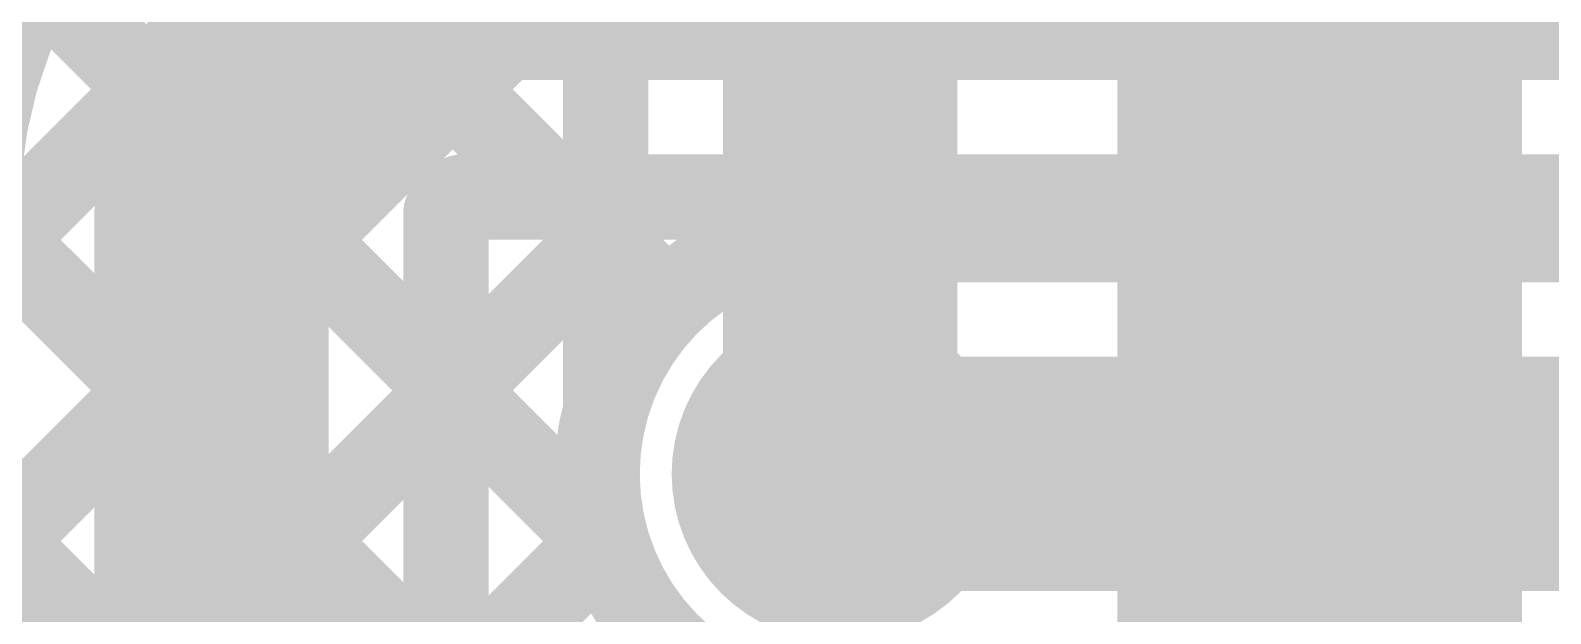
# Model space of a CAD drawing. Header units: millimetres. Extents: x 3.06 to 5.82, y 1.29 to 3.84.
# Drawn here: x 4.599 to 4.7417, y 3.1469 to 3.2016 of the extents above; entities that cross this region are included whole.
import ezdxf

# ---------------------------------------------------------------- set-up
doc = ezdxf.new("R2010")
doc.units = ezdxf.units.MM
doc.header["$MEASUREMENT"] = 0
for name, color, linetype in [('BottomLayer', 5, 'Continuous'), ('BottomSolder', 6, 'Continuous'), ('MultiLayer', 9, 'Continuous'), ('TopLayer', 1, 'Continuous'), ('TopSolder', 216, 'Continuous'), ('ViaHoleLayer', 16, 'Continuous')]:
    doc.layers.add(name, color=color, linetype=linetype)

msp = doc.modelspace()

# ---------------------------------------------------------------- linework, layer by layer
at = {"layer": 'BottomLayer'}
for points, const_width in [([(4.675, 3.16), (4.675, 3.45427)], 0.022), ([(4.653, 3.16603), (4.653, 3.45427)], 0.008), ([(4.525, 3.30974), (4.653, 3.18174)], 0.008), ([(4.525, 3.28146), (4.65321, 3.15325)], 0.008), ([(4.525, 3.25318), (4.66067, 3.11751)], 0.008), ([(4.525, 3.11079), (4.653, 3.23879)], 0.008), ([(4.525, 3.22489), (4.65119, 3.0987)], 0.008), ([(4.57648, 3.13399), (4.653, 3.2105)], 0.008), ([(4.60041, 3.12963), (4.653, 3.18222)], 0.008), ([(4.61902, 3.11995), (4.65301, 3.15394)], 0.008)]:
    msp.add_lwpolyline(points, dxfattribs=dict(at, const_width=const_width))
for points, const_width in [([(4.651, 3.18222, 1), (4.655, 3.18222, 1)], 0.004), ([(4.651, 3.18174, 1), (4.655, 3.18174, 1)], 0.004), ([(4.66909, 3.16, 1), (4.68091, 3.16, 1)], 0.01181), ([(4.6695, 3.16, 1), (4.6805, 3.16, 1)], 0.011), ([(4.651, 3.16603, 1), (4.655, 3.16603, 1)], 0.004), ([(4.651, 3.16603, 1), (4.655, 3.16603, 1)], 0.004), ([(4.65101, 3.15394, 1), (4.65501, 3.15394, 1)], 0.004), ([(4.65121, 3.15325, 1), (4.65521, 3.15325, 1)], 0.004)]:
    msp.add_lwpolyline(points, format="xyb", close=True, dxfattribs=dict(at, const_width=const_width))
at = {"layer": 'BottomLayer', "const_width": 0.008}
msp.add_lwpolyline([(4.69, 3.14281, -0.742932), (4.653, 3.16603)], format="xyb", dxfattribs=at)
at = {"layer": 'BottomLayer'}
msp.add_solid([(4.701, 2.036), (4.739, 2.036), (4.701, 3.474), (4.739, 3.474)], dxfattribs=at)
at = {"layer": 'BottomSolder', "const_width": 0.01581}
msp.add_lwpolyline([(4.66709, 3.16, 1), (4.68291, 3.16, 1)], format="xyb", close=True, dxfattribs=at)
at = {"layer": 'MultiLayer', "const_width": 0.01181}
msp.add_lwpolyline([(4.66909, 3.16, 1), (4.68091, 3.16, 1)], format="xyb", close=True, dxfattribs=at)
at = {"layer": 'TopLayer'}
for points, const_width in [([(4.594, 3.18451, -0.414214), (4.63949, 3.23)], 0.008), ([(4.616, 3.18451, -0.414214), (4.63949, 3.208)], 0.022), ([(4.68103, 3.138, -1.310882), (4.68103, 3.182)], 0.008)]:
    msp.add_lwpolyline(points, format="xyb", dxfattribs=dict(at, const_width=const_width))
for points, const_width in [([(4.63949, 3.208), (4.881, 3.208)], 0.022), ([(4.616, 3.124), (4.616, 3.18451)], 0.022), ([(4.638, 3.16722), (4.65678, 3.186)], 0.008), ([(4.63949, 3.186), (4.83063, 3.186)], 0.008), ([(4.64874, 3.186), (4.65874, 3.176)], 0.008), ([(4.67703, 3.186), (4.68103, 3.182)], 0.008), ([(4.68107, 3.182), (4.68507, 3.186)], 0.008), ([(4.70531, 3.186), (4.70931, 3.182)], 0.008), ([(4.70935, 3.182), (4.71335, 3.186)], 0.008), ([(4.7336, 3.186), (4.7376, 3.182)], 0.008), ([(4.73763, 3.182), (4.74163, 3.186)], 0.008), ([(4.638, 3.124), (4.638, 3.18451)], 0.008), ([(4.68103, 3.182), (4.83063, 3.182)], 0.008), ([(4.638, 3.16846), (4.65321, 3.15325)], 0.008), ([(4.675, 3.16), (4.87571, 3.16)], 0.022), ([(4.638, 3.13893), (4.65301, 3.15394)], 0.008)]:
    msp.add_lwpolyline(points, dxfattribs=dict(at, const_width=const_width))
for points, const_width in [([(4.63399, 3.208, 1), (4.64499, 3.208, 1)], 0.011), ([(4.63399, 3.208, 1), (4.64499, 3.208, 1)], 0.011), ([(4.6105, 3.18451, 1), (4.6215, 3.18451, 1)], 0.011), ([(4.6105, 3.18451, 1), (4.6215, 3.18451, 1)], 0.011), ([(4.63749, 3.186, 1), (4.64149, 3.186, 1)], 0.004), ([(4.64674, 3.186, 1), (4.65074, 3.186, 1)], 0.004), ([(4.65478, 3.186, 1), (4.65878, 3.186, 1)], 0.004), ([(4.67503, 3.186, 1), (4.67903, 3.186, 1)], 0.004), ([(4.68307, 3.186, 1), (4.68707, 3.186, 1)], 0.004), ([(4.70331, 3.186, 1), (4.70731, 3.186, 1)], 0.004), ([(4.71135, 3.186, 1), (4.71535, 3.186, 1)], 0.004), ([(4.7316, 3.186, 1), (4.7356, 3.186, 1)], 0.004), ([(4.73963, 3.186, 1), (4.74363, 3.186, 1)], 0.004), ([(4.636, 3.18451, 1), (4.64, 3.18451, 1)], 0.004), ([(4.67903, 3.182, 1), (4.68303, 3.182, 1)], 0.004), ([(4.67903, 3.182, 1), (4.68303, 3.182, 1)], 0.004), ([(4.67903, 3.182, 1), (4.68303, 3.182, 1)], 0.004), ([(4.67907, 3.182, 1), (4.68307, 3.182, 1)], 0.004), ([(4.70731, 3.182, 1), (4.71131, 3.182, 1)], 0.004), ([(4.70735, 3.182, 1), (4.71135, 3.182, 1)], 0.004), ([(4.7356, 3.182, 1), (4.7396, 3.182, 1)], 0.004), ([(4.73563, 3.182, 1), (4.73963, 3.182, 1)], 0.004), ([(4.65674, 3.176, 1), (4.66074, 3.176, 1)], 0.004), ([(4.636, 3.16846, 1), (4.64, 3.16846, 1)], 0.004), ([(4.66909, 3.16, 1), (4.68091, 3.16, 1)], 0.01181), ([(4.636, 3.16722, 1), (4.64, 3.16722, 1)], 0.004), ([(4.6695, 3.16, 1), (4.6805, 3.16, 1)], 0.011), ([(4.65101, 3.15394, 1), (4.65501, 3.15394, 1)], 0.004), ([(4.65121, 3.15325, 1), (4.65521, 3.15325, 1)], 0.004)]:
    msp.add_lwpolyline(points, format="xyb", close=True, dxfattribs=dict(at, const_width=const_width))
at = {"layer": 'TopSolder', "const_width": 0.01581}
msp.add_lwpolyline([(4.66709, 3.16, 1), (4.68291, 3.16, 1)], format="xyb", close=True, dxfattribs=at)
at = {"layer": 'ViaHoleLayer', "const_width": 0.00787}
msp.add_lwpolyline([(4.67106, 3.16, 1), (4.67894, 3.16, 1)], format="xyb", close=True, dxfattribs=at)

doc.saveas('drawing.dxf')
